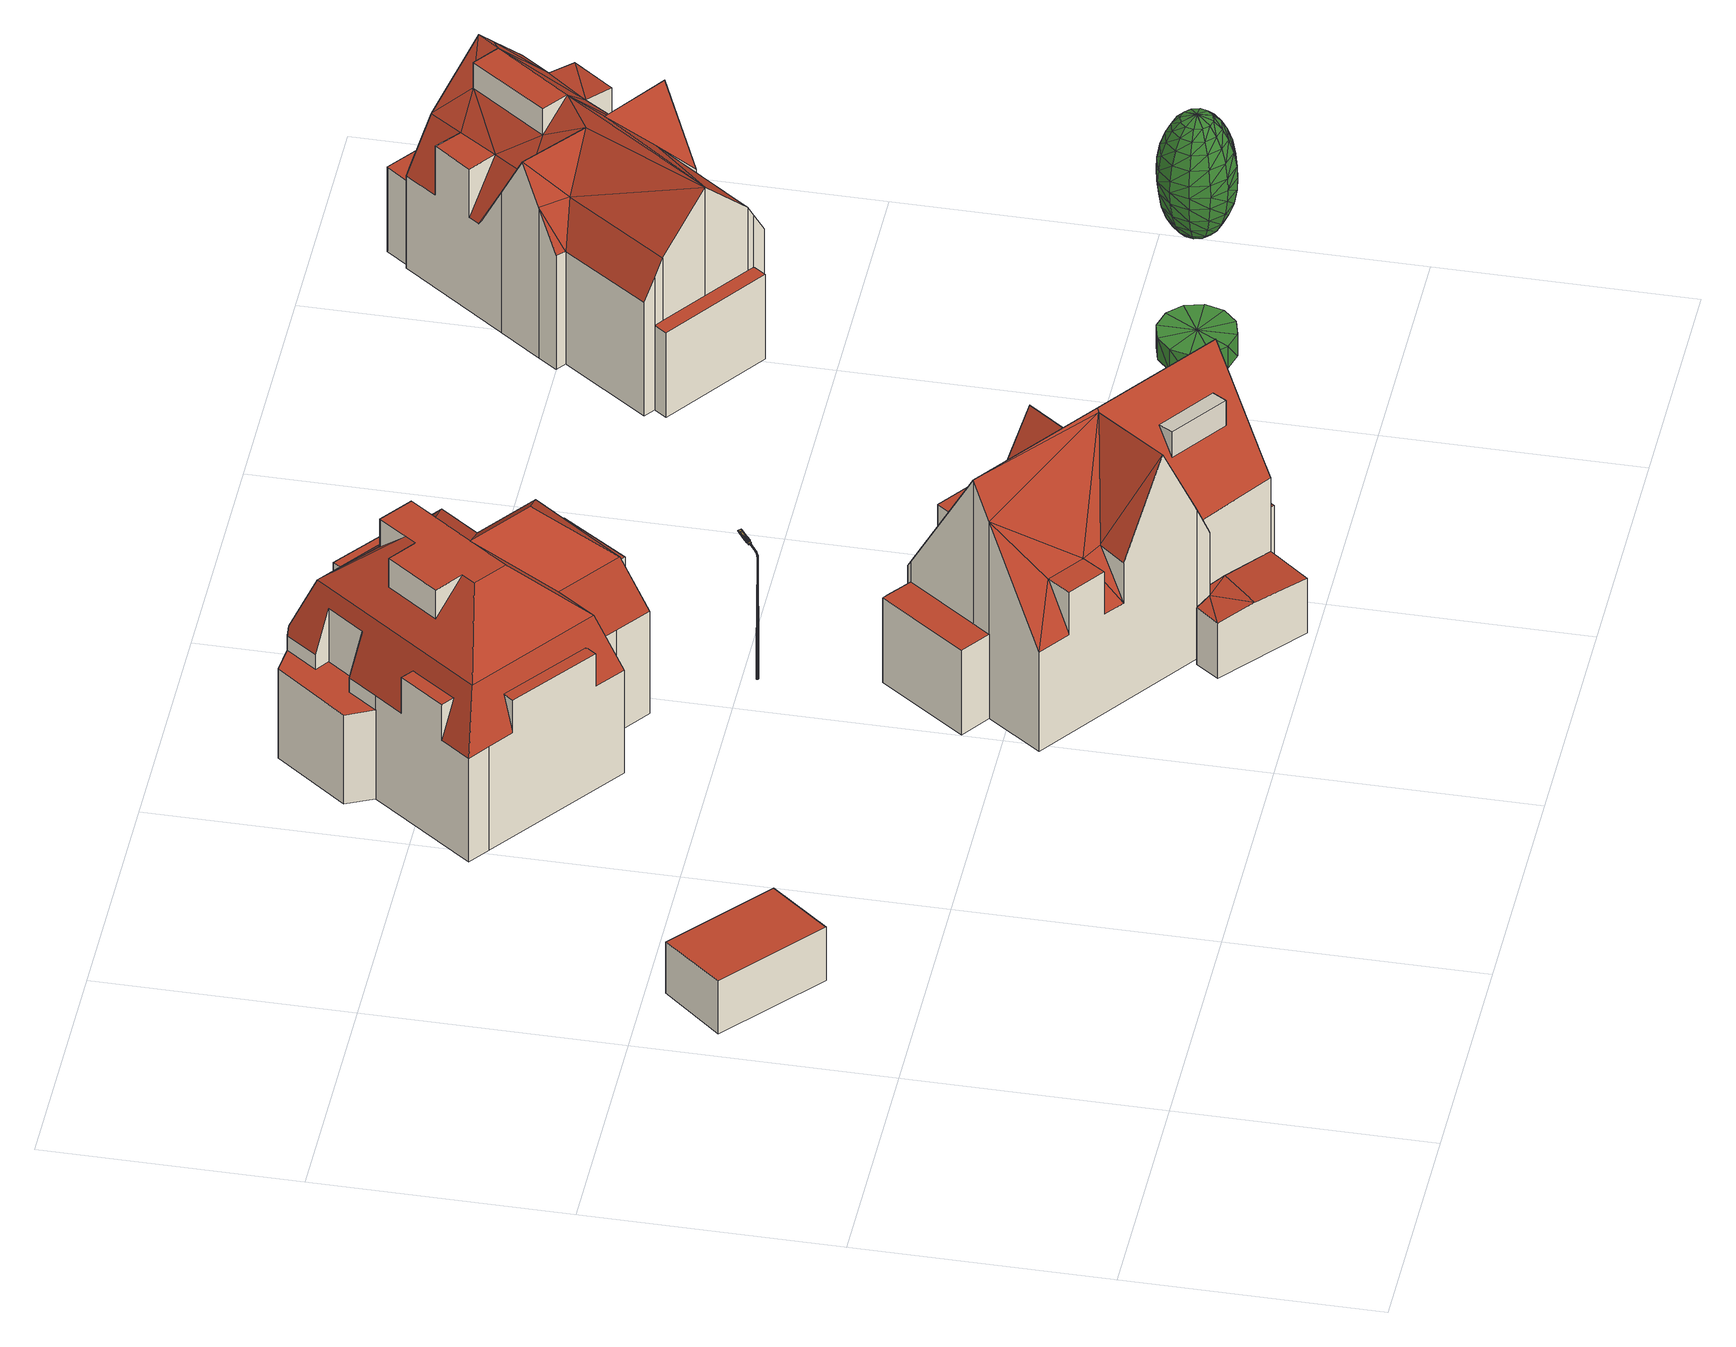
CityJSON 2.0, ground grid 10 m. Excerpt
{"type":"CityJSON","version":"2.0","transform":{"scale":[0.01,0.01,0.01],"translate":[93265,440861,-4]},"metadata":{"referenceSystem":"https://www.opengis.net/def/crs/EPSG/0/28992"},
"CityObjects":{
"building1":{"type":"Building","attributes":{"statusOmschr":"Pand in gebruik","aantalBouwlagen":1,"yearOfConstruction":1918},"address":[{"country":"Nederland","locality":"Rotterdam"}],"geometry":[{"type":"Solid","lod":"2","boundaries":[[[[0,1,2,3]],[[3,2,4,5]],[[6,0,3,5]],[[1,7,4,2]],[[7,6,5,4]],[[1,0,6,7]]]],"semantics":{"surfaces":[{"type":"WallSurface"},{"type":"RoofSurface"},{"type":"GroundSurface"}],"values":[[0,0,1,2,0,0]]}}]},
"building2":{"type":"Building","attributes":{"statusOmschr":"Pand in gebruik","typeOmschr":"vrijstaand","aantalBouwlagen":3,"hoogste_bouwlaag":2,"laagste_bouwlaag":0,"yearOfConstruction":1922},"address":[{"country":"Nederland","locality":"Rotterdam","thoroughfareNumber":"3","thoroughfareName":"Plaszicht","postcode":"3054AV"}],"geometry":[{"type":"Solid","lod":"2","boundaries":[[[[8,9,10,11]],[[9,8,12,13]],[[14,15,16,17]],[[18,19,17,16,20,21,22,23]],[[21,20,24,25]],[[25,24,26,27]],[[27,26,28,29]],[[30,31,29,28,32,33,34,35]],[[36,37,33,32]],[[37,36,38,39]],[[39,38,40,41,42,43,44,45]],[[46,47,48,49]],[[50,51,47,46]],[[52,13,12,15,14,53,54,55,56]],[[13,52,51,50]],[[57,58,59,60]],[[58,57,49,48]],[[61,62,63,64]],[[65,66,67,68]],[[37,69,33]],[[37,70,69]],[[32,28,26,24,20,16,15,12,8,11,40,38,36]],[[71,42,41,72,73,39,45,74]],[[21,75,76,14,17,19,77,78,22]],[[33,69,79,29,31,80,81,34]],[[51,52,56,82,83,53,14,76,72,41,59,58,48,47]],[[79,84,25,27,29]],[[60,10,9,13,50,46,49,57]],[[70,37,39,73]],[[54,83,82,55]],[[75,21,25,84]],[[43,71,74,44]],[[85,72,76,86,87,65,68,88]],[[89,90,69,70]],[[62,85,88,67,66,87,86,91,89,92,63]],[[92,89,70,73]],[[86,76,75,91]],[[91,75,84,89]],[[89,84,79,90]],[[77,18,23,78]],[[90,79,69]],[[80,30,35,81]],[[72,64,73]],[[64,92,73]],[[72,61,64]],[[72,85,61]],[[54,53,83]],[[56,55,82]],[[42,71,43]],[[74,45,44]],[[61,85,62]],[[92,64,63]],[[68,67,88]],[[66,65,87]],[[23,22,78]],[[19,18,77]],[[81,35,34]],[[30,80,31]],[[40,11,10,60,59,41]]]],"semantics":{"surfaces":[{"type":"WallSurface"},{"type":"RoofSurface"},{"type":"GroundSurface"}],"values":[[0,0,0,0,0,0,0,0,0,0,0,0,0,0,0,0,0,0,0,1,1,2,1,1,1,1,1,1,1,1,1,1,1,1,1,1,1,1,1,1,1,1,1,1,1,1,0,0,0,0,0,0,0,0,0,0,0,0,0]]}}]},
"building3":{"type":"Building","attributes":{"statusOmschr":"Pand in gebruik","aantalBouwlagen":1,"yearOfConstruction":1920},"address":[{"country":"Nederland","locality":"Rotterdam"}],"geometry":[{"type":"Solid","lod":"2","boundaries":[[[[93,94,95,96]],[[97,95,98]],[[95,99,100]],[[94,99,95]],[[95,100,98]],[[98,100,101,102]],[[103,104,93,96,105,106]],[[104,99,94,93]],[[100,99,104,103,101]],[[101,103,106,102]],[[106,105,97,98,102]],[[96,95,97,105]]]],"semantics":{"surfaces":[{"type":"WallSurface"},{"type":"RoofSurface"},{"type":"GroundSurface"}],"values":[[0,1,1,1,1,1,2,0,0,0,0,0]]}}]},
"building4":{"type":"Building","attributes":{"statusOmschr":"Pand in gebruik","typeOmschr":"vrijstaand","aantalBouwlagen":3,"hoogste_bouwlaag":2,"laagste_bouwlaag":0,"yearOfConstruction":1920},"address":[{"country":"Nederland","locality":"Rotterdam","thoroughfareNumber":"2","thoroughfareName":"Plaszicht","postcode":"3054AV"}],"children":["building4-1"],"geometry":[{"type":"Solid","lod":"2","boundaries":[[[[107,108,109,110,111]],[[112,113,114,115,116]],[[117,118,113,112]],[[107,111,118,117]],[[114,119,120,110,109,121,122,123,124,125,126,127,128,129,130,131,132,133,134,115]],[[135,136,137]],[[138,112,116]],[[139,140,117]],[[138,139,112]],[[141,137,142]],[[142,137,139]],[[137,136,139]],[[143,144,145]],[[144,135,145]],[[144,136,135]],[[136,140,139]],[[139,117,112]],[[146,139,138]],[[147,139,146]],[[146,138,148]],[[149,150,151]],[[150,152,153]],[[151,150,153]],[[154,155,156]],[[157,156,158]],[[157,154,156]],[[158,159,151]],[[158,160,161]],[[158,161,159]],[[157,158,151]],[[136,151,140]],[[136,157,151]],[[159,162,149]],[[159,149,151]],[[117,140,151,153,108,107],[163,164,165,166]],[[118,111,167,168,113]],[[142,139,147,169]],[[170,171,172,173,174,175]],[[176,135,137,177]],[[130,129,174,144,143]],[[125,124,154,157,172]],[[173,136,144,174]],[[172,157,136,173]],[[156,178,179,158]],[[137,141,177]],[[145,135,176]],[[179,160,158]],[[155,178,156]],[[161,162,159]],[[138,134,133,148]],[[132,146,148,133]],[[132,131,169,147,146]],[[142,169,131,130,143,145,176,177,141]],[[128,175,174,129]],[[127,170,175,128]],[[126,171,170,127]],[[171,126,125,172]],[[160,179,178,155,154,124,123,150,149,162,161]],[[150,123,122,152]],[[152,122,121,153]],[[153,121,109,108]],[[111,110,120,167]],[[167,120,119,168]],[[114,113,168,119]],[[134,138,116,115]],[[163,180,164]],[[181,166,165]],[[180,163,166,181]],[[164,180,181,165]]]],"semantics":{"surfaces":[{"type":"WallSurface"},{"type":"GroundSurface"},{"type":"RoofSurface"}],"values":[[0,0,0,0,1,2,2,2,2,2,2,2,2,2,2,2,2,2,2,2,2,2,2,2,2,2,2,2,2,2,2,2,2,2,2,2,2,2,2,0,0,0,0,2,0,0,0,0,0,0,0,0,0,0,0,0,0,0,0,0,0,0,0,0,0,null,null,null,null]]}}]},
"building4-1":{"type":"BuildingInstallation","parents":["building4"],"geometry":[{"type":"MultiSurface","lod":"2","boundaries":[[[181,166,165]],[[180,163,166,181]],[[164,180,181,165]],[[163,180,164]]],"semantics":{"surfaces":[{"type":"WallSurface"},{"type":"RoofSurface"}],"values":[0,0,1,0]}}]},
"cityfurniture1":{"type":"CityFurniture","attributes":{"Brondatum":"12-06-2019","Thema":"Lichtmasten","Nivo":"0","Klasse":"Tertiaire weg","Objecthoogte":"4","Geplaatst_op":"01-01-2000","Datum_laatste_mutatie":"07-06-2019","Straatnaam":"Plaszicht","Buurtnaam":"Hillegersberg Noord","Buurt_nummer":"62","Wijknaam":"Hillegersberg-Schiebroek","Wijknummer":"6","Lichtpunttype":"Straatverlichting","Nummer":"3","Beheerobject":"88528/OVL-003","Lamptype":"PLL 36W KL.830 XTRA POLAR","Armatuurtype":"76 2000 SDN 1X PLL 36W EVSA D60","Masttype":"MAST 4M LPH 4M VERZ VERJ D60 A1"},"geometry":[{"type":"MultiSurface","lod":"2","boundaries":[[[182,183,184,185]],[[185,184,186,187]],[[187,186,188,189]],[[189,188,190,191]],[[191,190,192,193]],[[193,192,194,195]],[[195,194,196,197]],[[197,196,198,199]],[[199,198,200,201]],[[201,200,202,203]],[[203,202,204,205]],[[205,204,206,207]],[[207,206,208,209]],[[209,208,210,211]],[[211,210,212,213]],[[213,212,214,215]],[[215,214,216,217]],[[217,216,218,219]],[[219,218,220,221]],[[221,220,222,223]],[[223,222,224,225]],[[225,224,226,227]],[[227,226,228,229]],[[229,228,183,182]],[[182,185,187,189,191,193,195,197,199,201,203,205,207,209,211,213,215,217,219,221,223,225,227,229]]]}]},
"cityfurniture2":{"type":"CityFurniture","attributes":{"Brondatum":"12-06-2019","Thema":"Lichtmasten","Nivo":"0","Klasse":"Tertiaire weg","Objecthoogte":"4","Geplaatst_op":"01-01-2000","Datum_laatste_mutatie":"07-06-2019","Straatnaam":"Plaszicht","Buurtnaam":"Hillegersberg Noord","Buurt_nummer":"62","Wijknaam":"Hillegersberg-Schiebroek","Wijknummer":"6","Lichtpunttype":"Straatverlichting","Nummer":"3","Beheerobject":"88528/OVL-003","Lamptype":"PLL 36W KL.830 XTRA POLAR","Armatuurtype":"76 2000 SDN 1X PLL 36W EVSA D60","Masttype":"MAST 4M LPH 4M VERZ VERJ D60 A1"},"geometry":[{"type":"MultiSurface","lod":"2","boundaries":[[[230,231,232,233]],[[234,235,236,237]],[[238,239,240]],[[241,242,243]],[[238,244,239]],[[235,245,236]],[[241,243,246]],[[247,248,242]],[[249,250,251,252]],[[253,254,255]],[[256,257,258,259]],[[253,255,260]],[[261,242,241]],[[262,263,244,238]],[[254,256,259,264]],[[230,233,244]],[[234,237,265]],[[266,245,235]],[[232,267,268,269]],[[270,266,234]],[[271,272,263]],[[236,272,271]],[[269,268,273]],[[274,252,254]],[[273,268,250,249]],[[252,256,254]],[[237,236,271]],[[266,235,234]],[[275,276,277]],[[263,272,230,244]],[[259,261,278]],[[279,280,281,282]],[[271,263,262]],[[242,248,283]],[[277,276,266,270]],[[259,258,261]],[[258,247,261]],[[244,284,239]],[[265,237,271,262]],[[261,247,242]],[[285,286,283]],[[246,243,275,277]],[[245,287,236]],[[288,284,280,279]],[[264,259,278]],[[252,251,257,256]],[[276,283,266]],[[283,286,289,245]],[[283,245,266]],[[248,285,283]],[[290,291,292]],[[269,273,293]],[[275,283,276]],[[272,294,231,230]],[[239,284,288]],[[295,296,297]],[[278,261,241]],[[298,299,300]],[[301,302,290,292]],[[303,249,252,274]],[[293,273,249,303]],[[304,305,306,307]],[[306,308,307]],[[309,238,240]],[[310,304,307,311]],[[298,308,299]],[[236,287,294,272]],[[243,242,283,275]],[[233,232,269,293]],[[307,308,298]],[[312,313,314,315]],[[316,279,282,317]],[[311,307,318]],[[260,255,319,320]],[[321,314,322,323]],[[324,325,326]],[[306,277,308]],[[282,281,253,260]],[[327,262,238,309]],[[270,234,308]],[[328,292,329,330]],[[255,254,264,319]],[[277,270,308]],[[320,325,324]],[[315,314,321]],[[331,260,320,324]],[[326,325,332,333]],[[281,274,254,253]],[[299,334,300]],[[335,262,327]],[[240,239,288,316]],[[332,246,305]],[[320,319,336,325]],[[244,233,293,284]],[[284,293,303,280]],[[319,264,278,336]],[[317,282,260,331]],[[288,279,316]],[[305,246,277,306]],[[336,278,241,246]],[[334,265,262,335]],[[308,234,265]],[[325,336,246,332]],[[280,303,274,281]],[[337,338,339]],[[340,341,342]],[[343,344,345]],[[346,292,328]],[[347,326,333,310]],[[348,349,350,351]],[[352,346,328,353]],[[354,355,356]],[[357,358,359]],[[356,355,348]],[[339,338,360]],[[361,358,357]],[[362,361,357]],[[363,315,321,364]],[[355,349,348]],[[360,365,366]],[[301,292,346]],[[342,341,337,339]],[[345,367,340,342]],[[321,323,364]],[[331,324,368]],[[344,369,367]],[[370,329,313,312]],[[333,304,310]],[[366,365,371]],[[372,354,356]],[[344,367,345]],[[300,334,302]],[[373,374,375,338]],[[353,328,330,376]],[[364,323,377]],[[375,374,346,352]],[[376,330,370,378]],[[379,300,302,301]],[[368,324,347]],[[378,312,363]],[[332,305,333]],[[370,312,378]],[[295,297,380]],[[333,305,304]],[[380,297,381,382]],[[290,327,291]],[[312,315,363]],[[324,326,347]],[[374,301,346]],[[383,317,331,368]],[[373,379,301,374]],[[384,310,311,385]],[[386,240,387]],[[341,388,389,337]],[[311,318,385]],[[390,300,379]],[[389,373,338]],[[388,385,390,389]],[[340,388,341]],[[367,369,388,340]],[[337,389,338]],[[369,384,385,388]],[[316,317,383]],[[389,390,379,373]],[[383,368,322]],[[302,335,327,290]],[[387,391,313]],[[391,240,316,383]],[[313,391,383,314]],[[385,318,300,390]],[[318,307,298,300]],[[334,335,302]],[[299,308,265,334]],[[387,240,391]],[[314,383,322]],[[291,327,309,386]],[[381,392,393,394]],[[296,368,347,392]],[[393,347,310,384]],[[382,394,395,344]],[[292,291,386,329]],[[395,369,344]],[[309,240,386]],[[330,329,370]],[[395,384,369]],[[329,386,387,313]],[[381,394,382]],[[297,296,392,381]],[[351,350,396,397]],[[394,393,384,395]],[[392,347,393]],[[294,398,231]],[[289,399,245]],[[251,400,401,402,257]],[[289,403,404,399]],[[398,267,231]],[[248,405,406,285]],[[257,402,407,258]],[[285,406,403,286]],[[258,408,409,247]],[[360,375,352,365]],[[365,410,371]],[[231,267,232]],[[407,408,258]],[[247,409,405,248]],[[411,412,362,357]],[[338,375,360]],[[354,413,414,355]],[[415,364,416]],[[363,364,415]],[[250,417,400,251]],[[380,382,413]],[[418,363,415]],[[414,343,355]],[[268,419,417,250]],[[355,343,345,349]],[[420,418,421,422]],[[421,418,412]],[[378,418,420]],[[378,363,418]],[[416,380,413]],[[361,415,416,358]],[[416,413,354]],[[410,376,378,420]],[[410,420,422]],[[421,412,411]],[[353,376,410]],[[365,352,353,410]],[[362,415,361]],[[322,296,295,323]],[[345,350,349]],[[371,410,422]],[[397,396,423,424]],[[412,418,415,362]],[[345,342,350]],[[358,354,372,359]],[[416,354,358]],[[425,366,371,426]],[[426,371,427]],[[423,360,366]],[[413,382,414]],[[342,339,396]],[[427,371,422,428]],[[364,377,416]],[[322,368,296]],[[396,339,423]],[[350,342,396]],[[424,423,366,425]],[[428,422,421,411]],[[339,360,423]],[[414,382,344,343]],[[357,359,429,430]],[[359,372,431,429]],[[406,405,409,408,407,402,401,400,417,419,432,433,434,404,403]],[[435,434,433,398]],[[377,380,416]],[[436,434,435]],[[437,348,351,438]],[[377,323,295,380]],[[439,438,205,203]],[[438,351,397,439]],[[429,430,440,219]],[[428,441,442,427]],[[443,356,348,437]],[[444,445,446,447]],[[372,356,443,431]],[[397,424,448,439]],[[448,439,201,199]],[[357,430,449,411]],[[437,438,439,448,445,444,442,441,449,430,429,431,443]],[[445,195,446]],[[411,449,441,428]],[[424,425,445,448]],[[425,426,444,445]],[[427,442,444,426]],[[195,445,448,450]],[[449,441,451,182]],[[437,211,209]],[[430,223,440]],[[441,452,451]],[[442,444,447,453]],[[439,203,201]],[[430,449,454,455]],[[449,182,454]],[[437,443,456,211]],[[443,431,215,213]],[[441,442,453,452]],[[443,213,456]],[[438,457,205]],[[458,459,431,429,219]],[[430,455,223]],[[431,459,215]],[[460,457,438,437,209]],[[448,199,450]],[[286,403,289]],[[245,399,436,287]],[[267,432,419,268]],[[287,436,435,294]],[[398,433,432,267]],[[435,398,294]],[[399,404,434,436]],[[461,462,463,464]],[[465,466,467,468]],[[469,470,471]],[[472,473,474]],[[475,476,477]],[[478,479,480]],[[462,461,463]],[[468,467,481,482]],[[482,483,484]],[[485,486,487,488]],[[470,489,490,491,492,493,494,495]],[[490,492,496,461,479,497,489,498]],[[490,498,489]],[[474,499,483,482,478]],[[500,501,502,493,492,491,490,489,471,465,468,482,484]],[[493,496,492]],[[474,503,499,478]],[[504,505,478]],[[477,461,464,474]],[[506,501,500]],[[507,508,480]],[[480,508,509,477,476,510,511]],[[512,478,474]],[[477,509,513]],[[471,466,465]],[[492,490,491]],[[464,463,503,474]],[[506,494,502]],[[514,515,506,494]],[[489,498,489,471]],[[474,478,479,461,464]],[[480,511,510,476,477,474,478]],[[491,492,487,486]],[[502,493,494]],[[478,504,516]],[[500,484,515]],[[505,474,478]],[[474,478,472]],[[469,465,468]],[[500,515,506]],[[473,472,516,504,505,475]],[[502,501,506]],[[480,504,478]],[[475,477,474]],[[468,482,517]],[[480,511,504]],[[470,469,517,518]],[[478,499,474]],[[478,516,472]],[[474,505,475]],[[468,517,469]],[[471,489,470]],[[509,513,492,491,490,507,508]],[[473,475,474]],[[467,466,471,489,497,478,512,478,482,481]],[[476,510,511,480,479,461,477]],[[479,461,462,461]],[[514,494,495,470,518]],[[478,497,479]],[[502,496,493]],[[518,517,482,484,515,514]],[[505,504,511,510,476,475]],[[471,465,469]],[[461,496,502,501,500,484,483,499,474,499,503,463]],[[519,520,521,522]],[[490,492,520,521]],[[523,521,520,524]],[[508,507,491,490,521,523,525]],[[519,522,485,526]],[[509,527,524,520,492,528,513]],[[527,509,508,525]],[[519,526,529,492,520]],[[524,527,525,523]],[[486,485,522,521,490,491]]]}]},
"tree1":{"type":"SolitaryVegetationObject","attributes":{"Takvrije_zone":"tot 4,50 meter Bereikt","Boomhoogte":"9-12 m.","Boomstatus":"Niet van toepassing","Aanlegjaar":"2007","Brondatum":"13-06-2019","Thema":"Bomen","Laatste_mutatie":"17-05-2019","Stamdiameter":"15","Kroondiameter":"3","Ontwikkeling":"Blijvende Kroon","Boomsortiment_nederlands":"Sierkers","Boomsortiment":"Prunus 'Umineko'","Beheerobjectomschrijving":"12308.bm4","tree_part":"wortel","Wijk":"Hillegersberg Noord","Buurt":"Hillegersberg Noord - 40","Straat":"Plaszicht","Hoogte":"-1.9484062","Geslacht":"Prunus"},"geometry":[{"type":"MultiSurface","lod":"2","boundaries":[[[530,531,532]],[[533,534,532]],[[534,535,536]],[[537,531,530]],[[536,535,538]],[[539,531,537]],[[538,535,540]],[[541,531,539]],[[540,535,542]],[[543,531,541]],[[542,535,544]],[[545,531,543]],[[544,535,546]],[[547,531,545]],[[546,535,548]],[[549,531,547]],[[548,535,550]],[[551,531,549]],[[550,535,552]],[[553,531,551]],[[552,535,554]],[[555,531,553]],[[533,535,534]],[[554,535,533]],[[532,531,555]],[[555,533,532]],[[554,533,555]],[[553,554,555]],[[552,554,553]],[[551,552,553]],[[550,552,551]],[[549,550,551]],[[548,550,549]],[[547,548,549]],[[546,548,547]],[[545,546,547]],[[544,546,545]],[[543,544,545]],[[542,544,543]],[[541,542,543]],[[540,542,541]],[[539,540,541]],[[538,540,539]],[[537,538,539]],[[536,538,537]],[[530,536,537]],[[534,536,530]],[[532,534,530]]]}]},
"tree2":{"type":"SolitaryVegetationObject","attributes":{"Takvrije_zone":"tot 4,50 meter Bereikt","Boomhoogte":"9-12 m.","Boomstatus":"Niet van toepassing","Aanlegjaar":"2007","Laatste_mutatie":"17-05-2019","Stamdiameter":"15","Kroondiameter":"3","Ontwikkeling":"Blijvende Kroon","Boomsortiment_nederlands":"Sierkers","Boomsortiment":"Prunus 'Umineko'","Beheerobjectomschrijving":"12308.bm4","Brondatum":"13-06-2019","Thema":"Bomen","tree_part":"kruin","Wijk":"Hillegersberg Noord","Buurt":"Hillegersberg Noord - 40","Straat":"Plaszicht","Hoogte":"-1.9484062","Geslacht":"Prunus"},"geometry":[{"type":"MultiSurface","lod":"2","boundaries":[[[556,557,558]],[[559,560,558]],[[561,562,559]],[[563,564,557]],[[561,565,566]],[[567,565,568]],[[569,563,570]],[[571,572,567]],[[573,574,571]],[[575,576,573]],[[577,578,575]],[[579,577,580]],[[563,557,556]],[[581,579,580]],[[556,558,582]],[[583,579,581]],[[584,585,583]],[[584,586,585]],[[587,588,586]],[[589,590,587]],[[591,590,589]],[[592,591,593]],[[567,594,565]],[[595,592,593]],[[572,594,567]],[[572,596,594]],[[571,597,572]],[[598,592,595]],[[598,599,600]],[[601,602,599]],[[601,603,602]],[[604,605,603]],[[606,607,604]],[[608,609,606]],[[610,609,608]],[[610,611,609]],[[612,613,611]],[[612,614,613]],[[615,616,614]],[[617,618,615]],[[619,618,617]],[[620,621,619]],[[622,623,621]],[[622,624,623]],[[625,626,624]],[[625,627,626]],[[628,627,629]],[[630,629,631]],[[632,633,631]],[[634,633,632]],[[634,635,633]],[[636,635,637]],[[636,637,638]],[[639,616,640]],[[641,638,642]],[[643,639,644]],[[645,642,646]],[[647,643,648]],[[649,646,650]],[[651,647,652]],[[653,654,650]],[[655,653,656]],[[651,652,657]],[[658,656,659]],[[657,660,661]],[[659,662,658]],[[661,663,664]],[[665,662,666]],[[664,667,668]],[[669,666,670]],[[668,671,672]],[[670,673,669]],[[672,674,675]],[[676,673,677]],[[675,678,679]],[[680,677,681]],[[679,682,683]],[[681,684,680]],[[683,685,686]],[[687,684,688]],[[649,645,646]],[[645,641,642]],[[641,636,638]],[[689,636,641]],[[690,691,689]],[[692,693,690]],[[689,691,636]],[[691,635,636]],[[691,633,635]],[[690,693,691]],[[693,633,691]],[[693,631,633]],[[630,631,693]],[[692,630,693]],[[694,630,692]],[[628,629,630]],[[694,628,630]],[[695,628,694]],[[696,697,695]],[[698,699,696]],[[700,701,698]],[[700,702,701]],[[702,703,704]],[[705,704,703]],[[702,704,701]],[[701,704,706]],[[698,701,699]],[[701,706,699]],[[695,697,628]],[[697,627,628]],[[697,626,627]],[[696,699,697]],[[699,626,697]],[[699,706,626]],[[624,626,706]],[[624,706,623]],[[623,706,704]],[[623,704,705]],[[621,623,705]],[[621,705,619]],[[619,705,618]],[[705,703,618]],[[615,640,616]],[[618,640,615]],[[618,703,640]],[[639,640,644]],[[644,640,703]],[[644,703,702]],[[643,644,648]],[[648,644,702]],[[648,702,700]],[[647,648,652]],[[652,648,700]],[[657,652,660]],[[652,700,660]],[[660,700,698]],[[661,660,663]],[[660,698,663]],[[663,698,696]],[[664,663,667]],[[663,696,667]],[[667,696,695]],[[668,667,671]],[[667,695,671]],[[671,695,694]],[[672,671,674]],[[671,694,674]],[[674,694,692]],[[675,674,678]],[[674,692,678]],[[678,692,690]],[[679,678,682]],[[678,690,682]],[[682,690,689]],[[683,682,685]],[[682,689,685]],[[685,689,641]],[[685,641,645]],[[686,685,645]],[[686,645,649]],[[707,687,688]],[[655,708,653]],[[687,709,684]],[[680,684,709]],[[680,676,677]],[[710,711,676]],[[676,711,673]],[[669,673,711]],[[669,665,666]],[[665,669,711]],[[665,711,710]],[[665,710,662]],[[658,662,710]],[[710,676,658]],[[658,676,680]],[[658,655,656]],[[658,680,655]],[[655,680,709]],[[655,709,708]],[[708,709,687]],[[708,687,707]],[[707,653,708]],[[654,653,707]],[[707,688,654]],[[654,649,650]],[[654,688,649]],[[688,686,649]],[[688,684,686]],[[684,683,686]],[[684,681,683]],[[681,679,683]],[[681,677,679]],[[677,675,679]],[[677,673,675]],[[673,672,675]],[[673,670,672]],[[670,668,672]],[[670,666,668]],[[666,664,668]],[[666,662,664]],[[662,661,664]],[[662,659,661]],[[659,657,661]],[[659,656,657]],[[656,651,657]],[[656,653,651]],[[653,650,651]],[[650,647,651]],[[650,646,647]],[[646,643,647]],[[646,642,643]],[[642,639,643]],[[642,638,639]],[[638,616,639]],[[638,637,616]],[[614,616,637]],[[614,637,613]],[[613,637,635]],[[613,635,634]],[[611,613,634]],[[611,634,609]],[[609,634,632]],[[609,632,606]],[[606,632,607]],[[632,631,607]],[[607,631,629]],[[604,607,605]],[[607,629,605]],[[605,629,627]],[[605,627,625]],[[603,605,625]],[[603,625,602]],[[602,625,624]],[[602,624,622]],[[599,602,622]],[[599,622,600]],[[600,622,621]],[[600,621,620]],[[598,600,592]],[[592,600,620]],[[592,620,591]],[[591,620,590]],[[620,619,590]],[[590,619,617]],[[590,617,587]],[[587,617,588]],[[617,615,588]],[[588,615,614]],[[588,614,612]],[[586,588,612]],[[586,612,585]],[[585,612,611]],[[585,611,610]],[[583,585,610]],[[583,610,579]],[[579,610,608]],[[579,608,577]],[[577,608,578]],[[608,606,578]],[[578,606,604]],[[575,578,576]],[[578,604,576]],[[576,604,603]],[[576,603,601]],[[573,576,601]],[[573,601,574]],[[574,601,599]],[[574,599,598]],[[571,574,597]],[[574,598,597]],[[597,598,595]],[[595,572,597]],[[596,572,595]],[[595,594,596]],[[595,593,594]],[[593,565,594]],[[593,566,565]],[[593,591,566]],[[591,589,566]],[[566,589,561]],[[589,562,561]],[[589,587,562]],[[562,587,586]],[[562,586,584]],[[562,584,559]],[[559,584,560]],[[584,583,560]],[[560,583,581]],[[581,558,560]],[[582,558,581]],[[581,556,582]],[[581,580,556]],[[580,563,556]],[[580,570,563]],[[580,577,570]],[[577,575,570]],[[570,575,569]],[[575,573,569]],[[569,573,571]],[[569,571,567]],[[569,567,568]],[[568,563,569]],[[568,564,563]],[[568,565,564]],[[564,565,561]],[[561,557,564]],[[561,559,557]],[[559,558,557]]]}]},
"building5":{"type":"Building","attributes":{"statusOmschr":"Pand in gebruik","typeOmschr":"vrijstaand","aantalBouwlagen":4,"hoogste_bouwlaag":2,"laagste_bouwlaag":1,"yearOfConstruction":1922},"address":[{"country":"Nederland","locality":"Rotterdam","thoroughfareNumber":"6","thoroughfareName":"Plaszicht","postcode":"3054AV"}],"geometry":[{"type":"Solid","lod":"2","boundaries":[[[[712,713,714,715,716]],[[717,718,719,720,721]],[[722,723,724,725]],[[712,716,726,727]],[[725,724,718,717]],[[727,726,723,722]],[[728,729,730,731,732,733]],[[734,735,736,737,738]],[[739,740,731,730]],[[738,737,741,742]],[[742,741,740,739]],[[743,744,745,746]],[[747,748,749]],[[750,722,751]],[[731,752,732]],[[722,750,747]],[[731,753,752]],[[740,753,731]],[[753,749,752]],[[753,747,749]],[[747,750,748]],[[722,725,751]],[[754,755,756]],[[757,755,754]],[[758,754,756]],[[758,756,759]],[[728,760,761,720,719,762,763,715,714,764,765,766,767,735,734,768,769,729]],[[741,770,746]],[[743,759,747]],[[770,771,746]],[[746,753,740]],[[741,746,740]],[[771,743,746]],[[771,772,743]],[[772,759,743]],[[759,722,747]],[[756,722,759]],[[727,722,756]],[[755,713,712,727,756]],[[751,725,717,721,773,774]],[[752,749,775]],[[749,776,775]],[[723,726,716,777,778,718,724]],[[779,780,781,782,774,760,728,733,783,775,776]],[[784,785,758,759,772]],[[751,774,782]],[[749,748,780,779]],[[749,779,776]],[[737,736,786,770,741]],[[786,787,770]],[[788,789,738,742,739,730]],[[783,752,775]],[[750,751,782,781]],[[744,743,747]],[[790,771,770,787]],[[746,745,753]],[[790,791,771]],[[748,750,781,780]],[[730,729,769,788]],[[732,752,783,733]],[[768,789,788,769]],[[744,747,753,745]],[[734,738,789,768]],[[786,736,735,767,785,784,791,790,787]],[[767,766,754,758,785]],[[765,757,754,766]],[[784,772,771,791]],[[757,765,764,755]],[[714,713,755,764]],[[763,777,716,715]],[[777,763,762,778]],[[778,762,719,718]],[[721,720,761,773]],[[773,761,760,774]]]],"semantics":{"surfaces":[{"type":"WallSurface"},{"type":"RoofSurface"},{"type":"GroundSurface"}],"values":[[0,0,0,0,0,0,0,0,0,0,0,0,1,1,1,1,1,1,1,1,1,1,1,1,1,1,2,1,1,1,1,1,1,1,1,1,1,1,1,1,1,1,1,0,1,0,1,0,1,0,1,0,1,0,1,0,0,1,0,1,0,1,0,0,0,0,1,0,0,0,0,0,0,0]]}}]}
},
"vertices":[
[39,1675,387],[39,1675,140],[419,1350,140],[419,1350,388],[618,1582,140],[618,1582,378],[237,1907,377],[237,1907,140],
[1060,3255,169],[1060,3255,581],[1278,3540,581],[1278,3540,169],[1112,3148,169],[1112,3148,581],[815,2747,647],[815,2747,169],[896,2688,169],[896,2688,648],[991,2617,801],[991,2617,649],[1431,2290,169],[1431,2290,645],[1317,2375,646],[1317,2375,798],[1545,2444,169],[1545,2444,645],[1654,2363,169],[1654,2363,645],[1786,2265,169],[1786,2265,644],[1867,2371,816],[1867,2371,637],[2151,2742,169],[2151,2742,613],[2070,2636,620],[2070,2636,799],[1913,2920,169],[1913,2920,667],[2027,3074,169],[2027,3074,667],[1408,3526,169],[1408,3526,683],[1586,3396,678],[1586,3396,857],[1843,3208,851],[1843,3208,671],[1249,3223,581],[1249,3223,827],[1356,3368,827],[1356,3368,581],[1197,3262,581],[1197,3262,647],[1112,3148,647],[901,2863,647],[901,2863,812],[1030,3038,812],[1030,3038,647],[1303,3406,581],[1303,3406,647],[1393,3528,647],[1393,3528,581],[1548,3216,986],[1548,3216,1116],[1672,3124,1116],[1672,3124,986],[1179,2939,983],[1179,2939,1116],[1328,3141,1116],[1328,3141,983],[2039,2736,894],[1808,2907,894],[1551,3349,858],[1429,3425,894],[1921,3060,894],[1809,3161,851],[1416,2400,894],[934,2757,894],[1020,2656,801],[1346,2414,798],[1769,2372,894],[1823,2404,816],[2026,2670,799],[1078,3002,812],[949,2828,812],[1527,2551,894],[1466,3105,1116],[1247,2810,1116],[1285,2861,1116],[1434,3063,1116],[1484,2870,1116],[1724,2692,1116],[1372,2718,1116],[1594,3018,1116],
[2448,372,164],[2448,372,429],[2516,337,438],[2516,337,164],[2539,368,442],[2629,304,446],[2384,282,418],[2516,170,431],[2704,12,418],[2817,169,431],[2704,12,164],[2384,282,164],[2539,368,164],[2817,169,164],
[2846,210,852],[2817,169,771],[2817,169,191],[2846,210,191],[2846,210,580],[3139,612,806],[3139,612,580],[3139,612,191],[3168,652,191],[3168,652,721],[2989,406,1246],[2989,406,580],[3188,577,191],[2898,173,191],[2539,368,191],[2516,337,191],[2448,372,191],[1811,831,191],[1964,1045,191],[1853,1125,191],[2097,1465,191],[2117,1451,191],[2211,1382,191],[2221,1396,191],[2635,1098,191],[2786,989,191],[2859,937,191],[2830,896,191],[2274,1213,848],[2014,1113,1250],[2418,1108,847],[2830,896,733],[2577,846,1052],[2515,752,1246],[2488,1204,643],[2523,1179,643],[2221,1396,647],[2211,1382,676],[2343,1308,645],[2786,989,902],[2715,1041,1058],[2859,937,743],[2311,471,1231],[2448,372,884],[2509,745,1230],[2516,337,729],[2539,368,765],[1811,831,650],[1933,743,649],[1999,834,844],[1964,1045,1104],[2140,731,843],[2225,685,848],[2075,641,648],[2152,585,647],[2152,585,835],[2602,492,988],[2642,547,1099],[2858,390,1101],[2818,335,990],[2898,173,580],[3188,577,580],[2635,1098,885],[2097,1465,584],[1853,1125,583],[1964,1045,581],[2014,1113,581],[2211,1382,581],[2117,1451,583],[2343,1308,848],[2488,1204,847],[1933,743,846],[2075,641,846],[2602,492,1105],[2818,335,1107],
[2187,1949,198],[2187,1949,65],[2185,1949,65],[2185,1949,198],[2185,1948,65],[2185,1948,198],[2184,1946,65],[2184,1946,198],[2184,1945,65],[2184,1945,198],[2184,1944,65],[2184,1944,198],[2185,1942,65],[2185,1942,198],[2185,1941,65],[2185,1941,198],[2187,1941,65],[2187,1941,198],[2188,1940,65],[2188,1940,198],[2189,1940,65],[2189,1940,198],[2190,1940,65],[2190,1940,198],[2191,1941,65],[2191,1941,198],[2193,1941,65],[2193,1941,198],[2193,1942,65],[2193,1942,198],[2194,1944,65],[2194,1944,198],[2194,1945,65],[2194,1945,198],[2194,1946,65],[2194,1946,198],[2193,1948,65],[2193,1948,198],[2193,1949,65],[2193,1949,198],[2191,1949,65],[2191,1949,198],[2190,1950,65],[2190,1950,198],[2189,1950,65],[2189,1950,198],[2188,1950,65],[2188,1950,198],
[2197,1953,645],[2198,1955,646],[2198,1955,645],[2197,1954,645],[2196,1950,646],[2197,1951,647],[2197,1952,647],[2195,1950,646],[2194,1951,643],[2194,1951,642],[2193,1950,641],[2199,1951,645],[2201,1952,646],[2199,1950,645],[2195,1952,644],[2199,1953,648],[2198,1949,644],[2202,1953,646],[2202,1953,647],[2199,1954,644],[2201,1956,645],[2201,1955,644],[2200,1954,644],[2197,1951,642],[2199,1952,643],[2198,1951,642],[2200,1953,644],[2202,1955,644],[2202,1954,645],[2201,1953,644],[2196,1950,641],[2201,1952,645],[2194,1950,644],[2195,1952,645],[2199,1952,644],[2194,1949,644],[2198,1951,647],[2200,1956,646],[2200,1956,645],[2199,1955,645],[2196,1949,645],[2195,1951,645],[2197,1953,646],[2199,1955,644],[2198,1953,643],[2199,1950,646],[2198,1951,646],[2197,1949,645],[2199,1951,644],[2195,1951,641],[2197,1952,643],[2197,1952,642],[2196,1951,641],[2200,1952,647],[2196,1952,643],[2202,1953,648],[2202,1954,648],[2199,1954,647],[2195,1951,642],[2201,1954,648],[2191,1948,641],[2191,1948,640],[2190,1947,639],[2197,1953,644],[2198,1954,647],[2193,1947,635],[2193,1947,637],[2193,1946,635],[2194,1947,643],[2193,1947,643],[2192,1946,641],[2190,1946,639],[2191,1947,641],[2198,1953,644],[2195,1947,642],[2196,1948,643],[2196,1948,644],[2194,1947,642],[2195,1948,644],[2192,1950,642],[2194,1946,640],[2193,1946,640],[2190,1948,636],[2191,1948,638],[2192,1948,637],[2191,1948,636],[2194,1950,640],[2195,1950,640],[2193,1946,641],[2198,1951,643],[2197,1949,641],[2191,1948,635],[2193,1948,637],[2192,1947,635],[2195,1948,640],[2197,1949,642],[2195,1948,641],[2192,1949,642],[2189,1947,637],[2190,1948,638],[2189,1947,636],[2195,1949,640],[2197,1948,642],[2195,1947,641],[2193,1948,643],[2192,1948,643],[2198,1950,643],[2190,1944,635],[2189,1944,635],[2189,1943,632],[2191,1943,634],[2190,1943,635],[2190,1943,632],[2191,1944,632],[2192,1944,634],[2191,1943,632],[2189,1946,637],[2194,1947,639],[2191,1943,628],[2191,1943,630],[2190,1943,630],[2190,1943,628],[2188,1945,635],[2188,1946,634],[2191,1945,630],[2191,1944,630],[2191,1944,628],[2190,1946,628],[2191,1946,630],[2191,1946,628],[2188,1944,632],[2190,1946,630],[2190,1947,630],[2190,1947,634],[2191,1947,634],[2188,1945,632],[2188,1944,630],[2191,1944,634],[2194,1948,639],[2192,1944,636],[2190,1947,636],[2188,1945,630],[2191,1945,628],[2190,1945,637],[2189,1945,637],[2189,1945,635],[2189,1946,634],[2192,1946,633],[2189,1947,634],[2191,1946,639],[2192,1946,634],[2193,1946,636],[2192,1945,634],[2193,1949,639],[2193,1945,638],[2192,1945,639],[2191,1949,640],[2192,1949,640],[2191,1944,637],[2190,1944,637],[2191,1945,639],[2192,1949,639],[2193,1946,637],[2193,1946,638],[2193,1945,636],[2192,1945,636],[2189,1943,630],[2189,1943,628],[2200,1956,647],[2201,1955,648],[2246,1994,655],[2247,1994,655],[2247,1993,655],[2246,1993,659],[2246,1994,659],[2247,1992,658],[2247,1992,659],[2247,1993,656],[2247,1992,656],[2247,1992,657],[2188,1946,632],[2189,1946,628],[2189,1947,630],[2192,1945,632],[2192,1944,632],[2190,1947,632],[2191,1946,632],[2246,1995,656],[2189,1947,632],[2245,1995,656],[2189,1946,632],[2189,1946,630],[2188,1946,630],[2188,1943,630],[2188,1943,628],[2188,1944,628],[2187,1945,628],[2188,1945,628],[2188,1946,628],[2191,1946,601],[2190,1946,601],[2191,1945,601],[2245,1995,657],[2245,1995,658],[2245,1994,659],[2200,1956,648],[2200,1955,648],[2191,1943,601],[2190,1943,601],[2189,1943,601],[2192,1949,198],[2188,1946,601],[2188,1945,601],[2191,1944,601],[2187,1945,601],[2188,1944,601],[2185,1944,198],[2185,1945,198],[2188,1943,601],[2189,1946,601],[2186,1941,198],[2186,1948,198],[2185,1947,198],[2185,1946,198],[2189,1949,198],[2190,1949,198],[2194,1943,198],[2191,1940,198],[2193,1947,198],[2194,1947,198],[2192,1941,198],[2244,1982,654],[2245,1982,654],[2248,1985,655],[2247,1985,655],[2260,2015,659],[2259,2015,659],[2281,2034,663],[2281,2033,663],[2263,2013,650],[2241,1994,645],[2238,1996,654],[2241,1989,663],[2243,1988,662],[2292,2024,665],[2243,1986,661],[2243,1986,659],[2245,1983,659],[2283,2035,665],[2235,1993,654],[2236,1994,659],[2282,2035,664],[2283,2035,664],[2293,2024,664],[2292,2024,664],[2237,1992,650],[2237,1992,651],[2243,1984,651],[2243,1984,650],[2235,1994,653],[2236,1992,653],[2237,1992,653],[2243,1984,653],[2245,1983,653],[2246,1988,645],[2243,1991,645],[2245,1982,653],[2234,1994,654],[2235,1993,653],[2293,2024,665],[2291,2022,663],[2269,2004,659],[2248,1985,654],[2292,2023,665],[2239,1992,661],[2241,1989,661],[2267,2007,650],[2236,1992,655],[2236,1992,658],[2243,1984,658],[2241,1989,659],[2238,1992,659],[2282,2035,665],[2243,1984,655],[2288,2026,654],[2289,2026,655],[2240,1991,662],[2284,2031,655],[2284,2031,654],[2235,1977,649],[2235,1977,651],[2228,1985,651],[2228,1985,649],[2228,1984,651],[2234,1976,651],[2227,1984,657],[2244,1985,650],[2234,1976,657],[2244,1984,653],[2244,1985,651],
[4440,655,205],[4310,730,205],[4385,600,205],[4385,600,105],[4440,655,105],[4310,730,105],[4460,730,105],[4460,730,205],[4440,805,105],[4440,805,205],[4385,860,105],[4385,860,205],[4310,880,105],[4310,880,205],[4235,860,105],[4235,860,205],[4180,805,105],[4180,805,205],[4160,730,105],[4160,730,205],[4180,655,105],[4180,655,205],[4235,600,105],[4235,600,205],[4310,580,105],[4310,580,205],
[4313,729,655],[4311,733,655],[4313,731,655],[4342,785,676],[4365,762,676],[4310,793,676],[4358,813,711],[4311,727,655],[4310,733,655],[4309,733,655],[4278,785,676],[4309,727,655],[4310,727,655],[4310,667,676],[4342,675,676],[4278,675,676],[4307,729,655],[4262,647,711],[4227,682,711],[4310,634,711],[4251,628,755],[4358,647,711],[4310,612,755],[4393,682,711],[4365,698,676],[4373,730,676],[4313,730,655],[4406,730,711],[4393,778,711],[4428,730,755],[4412,789,755],[4369,832,755],[4429,799,813],[4310,826,711],[4310,848,755],[4262,813,711],[4227,778,711],[4255,762,676],[4307,731,655],[4247,730,676],[4307,730,655],[4255,698,676],[4214,730,711],[4192,730,755],[4208,789,755],[4208,671,755],[4173,730,813],[4191,661,813],[4241,611,813],[4182,656,877],[4310,593,813],[4236,602,877],[4369,628,755],[4379,611,813],[4412,671,755],[4429,661,813],[4447,730,813],[4438,656,877],[4458,730,877],[4438,804,877],[4460,730,930],[4379,849,813],[4384,858,877],[4310,867,813],[4251,832,755],[4241,849,813],[4191,799,813],[4236,858,877],[4182,804,877],[4162,730,877],[4180,805,930],[4160,730,930],[4182,656,983],[4180,655,930],[4236,602,983],[4235,600,930],[4310,582,877],[4310,580,930],[4384,602,877],[4385,600,930],[4438,656,983],[4440,655,930],[4458,730,983],[4438,804,983],[4440,805,930],[4447,730,1047],[4429,799,1047],[4379,849,1047],[4384,858,983],[4412,789,1105],[4369,832,1105],[4310,848,1105],[4310,867,1047],[4357,812,1149],[4310,825,1149],[4263,812,1149],[4251,832,1105],[4279,784,1184],[4310,792,1184],[4308,731,1205],[4256,761,1184],[4228,777,1149],[4307,730,1205],[4248,730,1184],[4208,789,1105],[4215,730,1149],[4256,699,1184],[4192,730,1105],[4228,683,1149],[4309,728,1205],[4279,676,1184],[4208,671,1105],[4263,648,1149],[4310,727,1205],[4310,668,1184],[4251,628,1105],[4310,635,1149],[4341,676,1184],[4310,612,1105],[4357,648,1149],[4312,729,1205],[4364,699,1184],[4369,628,1105],[4392,683,1149],[4313,730,1205],[4372,730,1184],[4412,671,1105],[4405,730,1149],[4364,761,1184],[4428,730,1105],[4392,777,1149],[4311,732,1205],[4341,784,1184],[4429,661,1047],[4379,611,1047],[4384,602,983],[4310,593,1047],[4310,582,983],[4241,611,1047],[4191,661,1047],[4173,730,1047],[4162,730,983],[4191,799,1047],[4182,804,983],[4241,849,1047],[4236,858,983],[4310,878,983],[4385,860,930],[4310,880,930],[4310,878,877],[4235,860,930],[4310,733,1205],[4309,732,1205],[4312,731,1205],[4308,729,1205],[4311,728,1205],
[3495,2577,805],[3454,2607,718],[3454,2607,193],[3495,2577,193],[3495,2577,585],[3896,2287,824],[3896,2287,585],[3896,2287,193],[3938,2257,193],[3938,2257,734],[3699,2429,1087],[3699,2429,585],[3871,2305,585],[3871,2305,878],[3529,2553,585],[3529,2553,875],[4698,3200,193],[4481,3360,193],[4481,3360,582],[4481,3360,1010],[4595,3276,870],[4698,3200,656],[4146,3609,193],[4133,3618,193],[4133,3618,621],[4146,3609,649],[4146,3609,582],[4421,3405,582],[4421,3405,1084],[4234,3544,844],[4234,3544,582],[4041,3095,963],[4041,3095,1084],[4261,3394,1082],[4261,3394,963],[4138,3023,1083],[4283,2856,872],[4393,3005,862],[4090,2876,1043],[4168,2702,874],[4511,3164,871],[4359,3321,1083],[3712,3047,891],[3696,2943,715],[3819,2953,870],[3657,2972,723],[3764,3117,1050],[4012,2931,1044],[4227,2564,193],[4188,2594,193],[3861,2238,193],[3460,2527,193],[3696,2943,193],[3657,2972,193],[3712,3047,193],[3832,3209,193],[4216,3703,193],[4551,3454,193],[4141,3418,846],[4037,3270,849],[3930,3125,852],[4188,2594,734],[4227,2564,648],[4615,3088,849],[4497,2928,849],[3460,2527,585],[3861,2238,585],[4497,2928,656],[4458,2875,658],[4329,2701,1051],[4227,2564,736],[4615,3088,658],[3901,3304,627],[3832,3209,841],[4041,3493,623],[4041,3493,850],[4551,3454,585],[4216,3703,585],[3933,3346,850],[3933,3346,626]
]}
